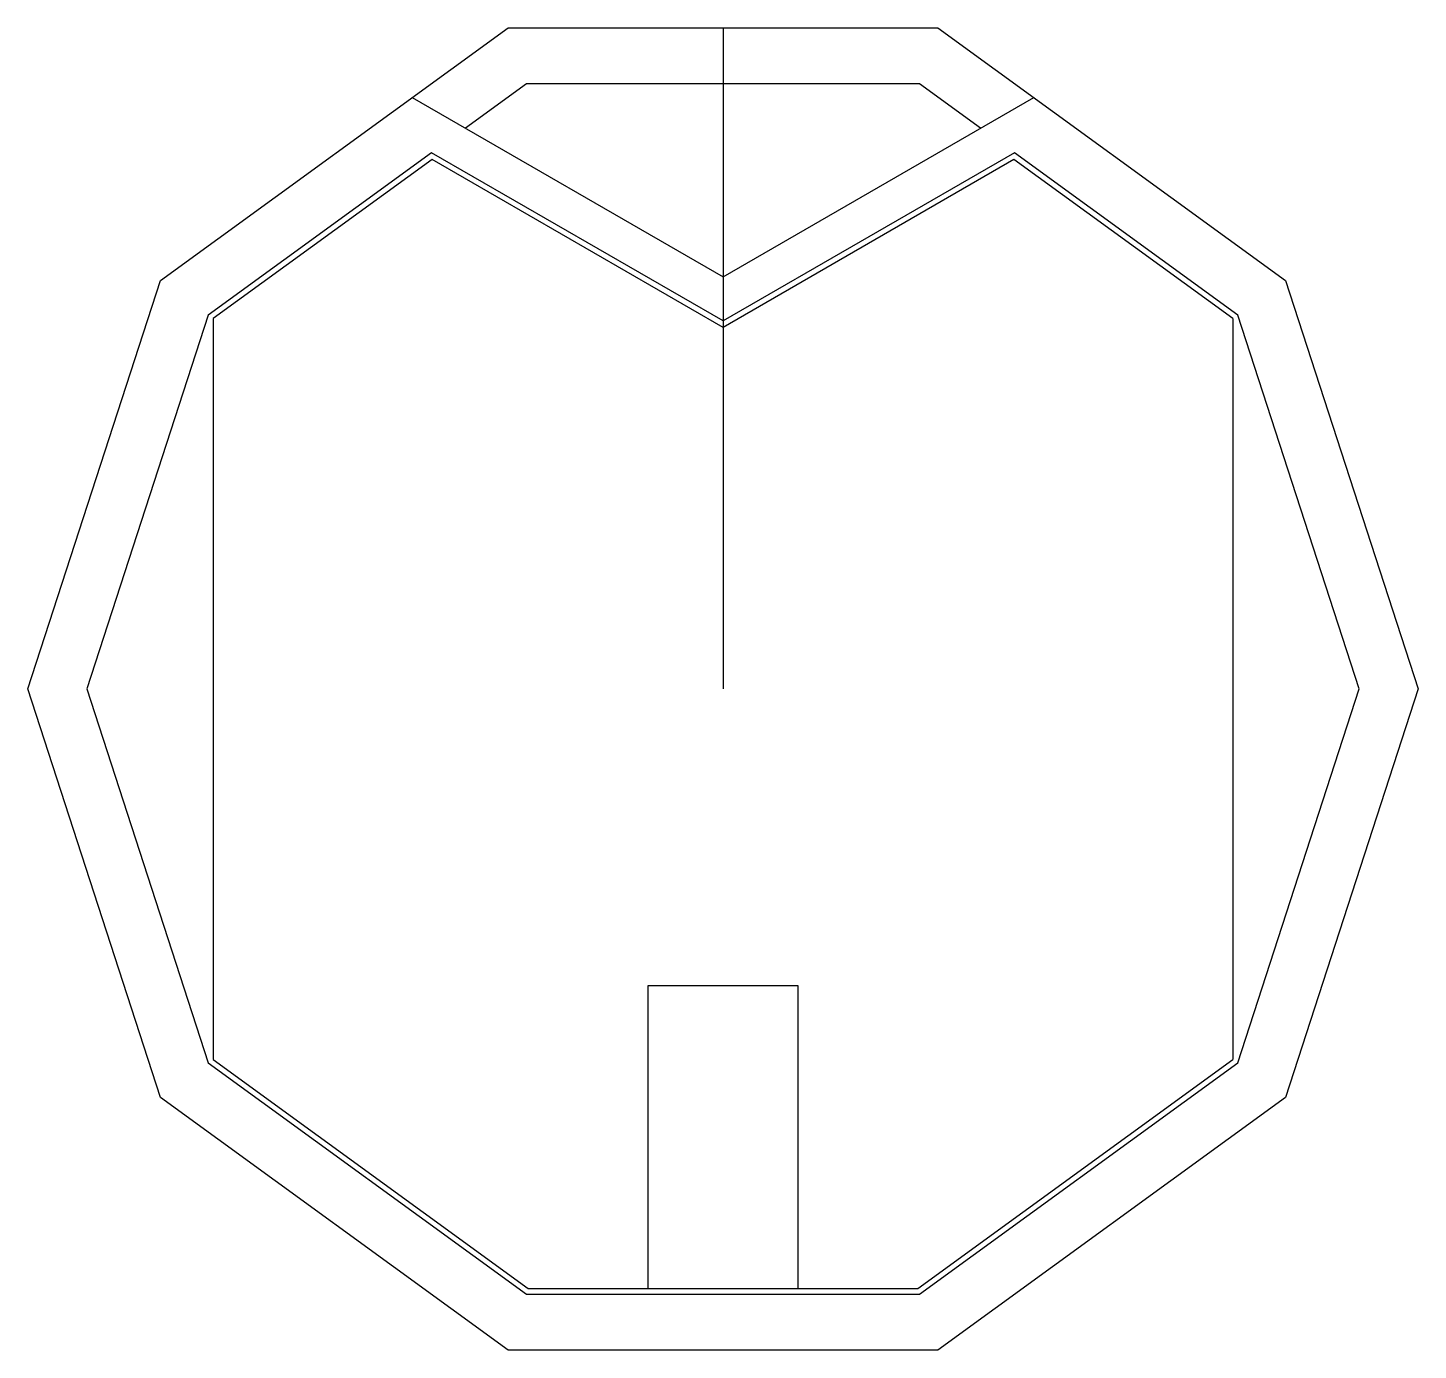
# Model space of a CAD drawing. Header units: millimetres. Extents: x -31 to 31, y -29.5 to 29.5.
import ezdxf

# ---------------------------------------------------------------- set-up
doc = ezdxf.new("R2010")
doc.units = ezdxf.units.MM

msp = doc.modelspace()

# ---------------------------------------------------------------- linework, layer by layer
for p, q in [((-25.08, 18.221), (-9.58, 29.483)), ((-9.58, 29.483), (9.58, 29.483)), ((0, 29.483), (0, 0)), ((9.58, 29.483), (25.08, 18.221)), ((-13.856, 26.375), (0, 18.375)), ((0, 18.375), (13.856, 26.375)), ((-12.976, 23.616), (-22.74, 16.522)), ((0, 16.124), (-12.976, 23.616)), ((12.976, 23.616), (0, 16.124)), ((22.74, 16.522), (12.976, 23.616)), ((-31, 0), (-25.08, 18.221)), ((25.08, 18.221), (31, 0)), ((-22.74, 16.522), (-22.74, -16.522)), ((22.74, 16.522), (22.74, -16.522)), ((-25.08, -18.221), (-31, 0)), ((31, 0), (25.08, -18.221)), ((-22.74, -16.522), (-8.686, -26.733)), ((8.686, -26.733), (22.74, -16.522)), ((-9.58, -29.483), (-25.08, -18.221)), ((25.08, -18.221), (9.58, -29.483)), ((-8.686, -26.733), (8.686, -26.733)), ((9.58, -29.483), (-9.58, -29.483))]:
    msp.add_line(p, q)
for points in [[(11.486, 25.007), (8.767, 26.983), (-8.767, 26.983), (-11.486, 25.007)], [(-3.35, -26.733), (3.35, -26.733), (3.35, -13.233), (-3.35, -13.233), (-3.35, -26.733), (3.35, -26.733)]]:
    msp.add_lwpolyline(points)
msp.add_lwpolyline([(0, 16.412), (-12.992, 23.913), (-22.953, 16.676), (-28.371, 0), (-22.953, -16.676), (-8.767, -26.983), (8.767, -26.983), (22.953, -16.676), (28.371, 0), (22.953, 16.676), (12.992, 23.913)], close=True)

doc.saveas('drawing.dxf')
